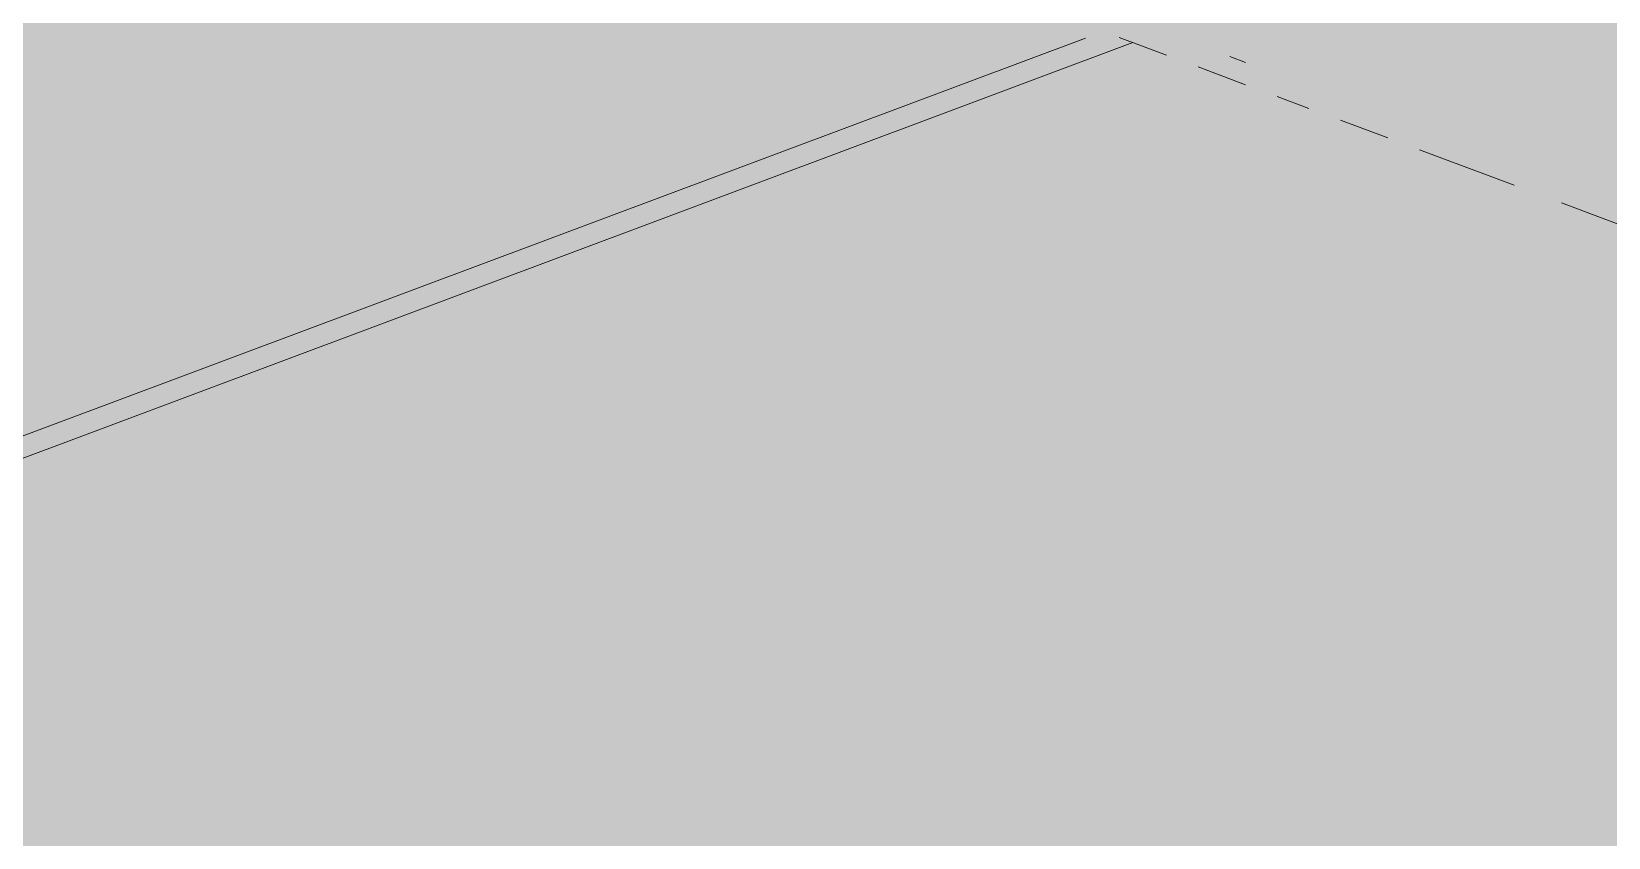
# Paper-space layout '03 3D Building and Roof' of a CAD drawing. Header units: millimetres. Extents: x 5 to 415, y 5 to 292.
# Drawn here: x 172.34 to 178.55, y 101.76 to 104.94 of the extents above; entities that cross this region are included whole.
import ezdxf

# ---------------------------------------------------------------- set-up
doc = ezdxf.new("R2010")
doc.units = ezdxf.units.MM
doc.layers.add('EXISTING', color=7, linetype='Continuous')
doc.layers.add('IMAGES', color=7, linetype='Continuous')

# ---------------------------------------------------------------- blocks, each defined once
blk = doc.blocks.new('SHEET_03')
at = {"layer": 'EXISTING', "color": 250, "lineweight": 9}
for p, q in [((176.8101, 104.8419), (176.6236, 104.9118)), ((168.6904, 101.9872), (176.4901, 104.9091)), ((168.8152, 101.9466), (176.6773, 104.8918)), ((177.121, 104.7254), (176.9345, 104.7953)), ((177.0589, 104.8361), (177.121, 104.8128)), ((177.3697, 104.6322), (177.2454, 104.6788)), ((177.6806, 104.5158), (177.4941, 104.5857)), ((178.1781, 104.3294), (177.805, 104.4692)), ((179.0485, 104.0034), (178.3646, 104.2596))]:
    blk.add_line(p, q, dxfattribs=at)
at = {"layer": 'IMAGES', "color": 7}
for points in [[(172.2658, 104.8), (172.4371, 104.8), (172.2658, 105.1429), (172.4371, 105.1429)], [(172.4371, 104.8), (172.7798, 104.8), (172.4371, 104.9714), (172.7798, 104.9714)], [(172.7798, 104.8), (173.1226, 104.8), (172.7798, 104.9714), (173.1226, 104.9714)], [(173.1226, 104.8), (174.8362, 104.8), (173.1226, 104.9714), (174.8362, 104.9714)], [(174.8362, 104.8), (175.0076, 104.8), (174.8362, 104.9714), (175.0076, 104.9714)], [(175.0076, 104.8), (175.1789, 104.8), (175.0076, 104.9714), (175.1789, 104.9714)], [(175.1789, 104.8), (175.3503, 104.8), (175.1789, 104.9714), (175.3503, 104.9714)], [(175.3503, 104.8), (175.5217, 104.8), (175.3503, 104.9714), (175.5217, 104.9714)], [(175.5217, 104.8), (175.693, 104.8), (175.5217, 104.9714), (175.693, 104.9714)], [(175.693, 104.8), (175.8644, 104.8), (175.693, 104.9714), (175.8644, 104.9714)], [(175.8644, 104.8), (176.0357, 104.8), (175.8644, 104.9714), (176.0357, 104.9714)], [(176.0357, 104.8), (176.2071, 104.8), (176.0357, 104.9714), (176.2071, 104.9714)], [(176.2071, 104.8), (176.3785, 104.8), (176.2071, 104.9714), (176.3785, 104.9714)], [(176.3785, 104.8), (176.5498, 104.8), (176.3785, 104.9714), (176.5498, 104.9714)], [(176.5498, 104.8), (176.7212, 104.8), (176.5498, 104.9714), (176.7212, 104.9714)], [(176.7212, 104.8), (176.8926, 104.8), (176.7212, 104.9714), (176.8926, 104.9714)], [(176.8926, 104.8), (177.2353, 104.8), (176.8926, 104.9714), (177.2353, 104.9714)], [(177.2353, 104.8), (177.9207, 104.8), (177.2353, 104.9714), (177.9207, 104.9714)], [(177.9207, 104.8), (179.463, 104.8), (177.9207, 104.9714), (179.463, 104.9714)], [(172.2658, 104.6286), (172.6085, 104.6286), (172.2658, 104.8), (172.6085, 104.8)], [(172.6085, 104.6286), (174.1508, 104.6286), (172.6085, 104.8), (174.1508, 104.8)], [(174.1508, 104.6286), (174.3221, 104.6286), (174.1508, 104.8), (174.3221, 104.8)], [(174.3221, 104.6286), (174.4935, 104.6286), (174.3221, 104.8), (174.4935, 104.8)], [(174.4935, 104.4571), (174.6648, 104.4571), (174.4935, 104.8), (174.6648, 104.8)], [(174.6648, 104.6286), (174.8362, 104.6286), (174.6648, 104.8), (174.8362, 104.8)], [(174.8362, 104.6286), (175.0076, 104.6286), (174.8362, 104.8), (175.0076, 104.8)], [(175.0076, 104.6286), (175.1789, 104.6286), (175.0076, 104.8), (175.1789, 104.8)], [(175.1789, 104.6286), (175.3503, 104.6286), (175.1789, 104.8), (175.3503, 104.8)], [(175.3503, 104.6286), (175.5217, 104.6286), (175.3503, 104.8), (175.5217, 104.8)], [(175.5217, 104.6286), (175.693, 104.6286), (175.5217, 104.8), (175.693, 104.8)], [(175.693, 104.6286), (175.8644, 104.6286), (175.693, 104.8), (175.8644, 104.8)], [(175.8644, 104.6286), (176.0357, 104.6286), (175.8644, 104.8), (176.0357, 104.8)], [(176.0357, 104.6286), (176.2071, 104.6286), (176.0357, 104.8), (176.2071, 104.8)], [(176.2071, 104.6286), (176.3785, 104.6286), (176.2071, 104.8), (176.3785, 104.8)], [(176.3785, 104.6286), (176.5498, 104.6286), (176.3785, 104.8), (176.5498, 104.8)], [(176.5498, 104.6286), (176.7212, 104.6286), (176.5498, 104.8), (176.7212, 104.8)], [(176.7212, 104.6286), (176.8926, 104.6286), (176.7212, 104.8), (176.8926, 104.8)], [(176.8926, 104.6286), (177.0639, 104.6286), (176.8926, 104.8), (177.0639, 104.8)], [(177.0639, 104.6286), (177.2353, 104.6286), (177.0639, 104.8), (177.2353, 104.8)], [(177.2353, 104.6286), (177.4066, 104.6286), (177.2353, 104.8), (177.4066, 104.8)], [(177.4066, 104.6286), (177.578, 104.6286), (177.4066, 104.8), (177.578, 104.8)], [(177.578, 104.6286), (178.0921, 104.6286), (177.578, 104.8), (178.0921, 104.8)], [(178.0921, 104.4571), (178.2635, 104.4571), (178.0921, 104.8), (178.2635, 104.8)], [(178.2635, 104.6286), (178.4348, 104.6286), (178.2635, 104.8), (178.4348, 104.8)], [(178.4348, 104.6286), (178.6062, 104.6286), (178.4348, 104.8), (178.6062, 104.8)], [(172.0944, 104.4571), (173.808, 104.4571), (172.0944, 104.6286), (173.808, 104.6286)], [(173.808, 104.4571), (173.9794, 104.4571), (173.808, 104.6286), (173.9794, 104.6286)], [(173.9794, 104.4571), (174.1508, 104.4571), (173.9794, 104.6286), (174.1508, 104.6286)], [(174.1508, 104.4571), (174.3221, 104.4571), (174.1508, 104.6286), (174.3221, 104.6286)], [(174.3221, 104.4571), (174.4935, 104.4571), (174.3221, 104.6286), (174.4935, 104.6286)], [(174.6648, 104.4571), (174.8362, 104.4571), (174.6648, 104.6286), (174.8362, 104.6286)], [(174.8362, 104.4571), (175.0076, 104.4571), (174.8362, 104.6286), (175.0076, 104.6286)], [(175.0076, 104.4571), (175.1789, 104.4571), (175.0076, 104.6286), (175.1789, 104.6286)], [(175.1789, 104.4571), (175.3503, 104.4571), (175.1789, 104.6286), (175.3503, 104.6286)], [(175.3503, 104.4571), (175.5217, 104.4571), (175.3503, 104.6286), (175.5217, 104.6286)], [(175.5217, 104.4571), (175.693, 104.4571), (175.5217, 104.6286), (175.693, 104.6286)], [(175.693, 104.4571), (176.0357, 104.4571), (175.693, 104.6286), (176.0357, 104.6286)], [(176.0357, 104.4571), (176.2071, 104.4571), (176.0357, 104.6286), (176.2071, 104.6286)], [(176.2071, 104.4571), (176.3785, 104.4571), (176.2071, 104.6286), (176.3785, 104.6286)], [(176.3785, 104.4571), (176.7212, 104.4571), (176.3785, 104.6286), (176.7212, 104.6286)], [(176.7212, 104.4571), (176.8926, 104.4571), (176.7212, 104.6286), (176.8926, 104.6286)], [(176.8926, 104.4571), (177.2353, 104.4571), (176.8926, 104.6286), (177.2353, 104.6286)], [(177.2353, 104.4571), (177.4066, 104.4571), (177.2353, 104.6286), (177.4066, 104.6286)], [(177.4066, 104.4571), (177.7494, 104.4571), (177.4066, 104.6286), (177.7494, 104.6286)], [(177.7494, 104.4571), (177.9207, 104.4571), (177.7494, 104.6286), (177.9207, 104.6286)], [(177.9207, 104.4571), (178.0921, 104.4571), (177.9207, 104.6286), (178.0921, 104.6286)], [(178.2635, 104.4571), (178.4348, 104.4571), (178.2635, 104.6286), (178.4348, 104.6286)], [(178.4348, 104.4571), (178.6062, 104.4571), (178.4348, 104.6286), (178.6062, 104.6286)], [(171.5803, 104.2857), (173.6367, 104.2857), (171.5803, 104.4571), (173.6367, 104.4571)], [(173.6367, 104.2857), (173.808, 104.2857), (173.6367, 104.4571), (173.808, 104.4571)], [(173.808, 104.2857), (173.9794, 104.2857), (173.808, 104.4571), (173.9794, 104.4571)], [(173.9794, 104.2857), (174.1508, 104.2857), (173.9794, 104.4571), (174.1508, 104.4571)], [(174.1508, 104.2857), (174.3221, 104.2857), (174.1508, 104.4571), (174.3221, 104.4571)], [(174.3221, 104.2857), (174.4935, 104.2857), (174.3221, 104.4571), (174.4935, 104.4571)], [(174.4935, 104.2857), (174.6648, 104.2857), (174.4935, 104.4571), (174.6648, 104.4571)], [(174.6648, 104.2857), (174.8362, 104.2857), (174.6648, 104.4571), (174.8362, 104.4571)], [(174.8362, 104.2857), (175.0076, 104.2857), (174.8362, 104.4571), (175.0076, 104.4571)], [(175.0076, 104.2857), (175.1789, 104.2857), (175.0076, 104.4571), (175.1789, 104.4571)], [(175.1789, 104.2857), (175.5217, 104.2857), (175.1789, 104.4571), (175.5217, 104.4571)], [(175.5217, 104.2857), (175.693, 104.2857), (175.5217, 104.4571), (175.693, 104.4571)], [(175.693, 104.2857), (175.8644, 104.2857), (175.693, 104.4571), (175.8644, 104.4571)], [(175.8644, 104.2857), (176.0357, 104.2857), (175.8644, 104.4571), (176.0357, 104.4571)], [(176.0357, 104.2857), (176.2071, 104.2857), (176.0357, 104.4571), (176.2071, 104.4571)], [(176.2071, 104.2857), (177.2353, 104.2857), (176.2071, 104.4571), (177.2353, 104.4571)], [(177.2353, 104.2857), (177.4066, 104.2857), (177.2353, 104.4571), (177.4066, 104.4571)], [(177.4066, 104.2857), (177.7494, 104.2857), (177.4066, 104.4571), (177.7494, 104.4571)], [(177.7494, 104.2857), (177.9207, 104.2857), (177.7494, 104.4571), (177.9207, 104.4571)], [(177.9207, 104.2857), (178.0921, 104.2857), (177.9207, 104.4571), (178.0921, 104.4571)], [(178.0921, 104.2857), (178.2635, 104.2857), (178.0921, 104.4571), (178.2635, 104.4571)], [(178.2635, 104.2857), (178.4348, 104.2857), (178.2635, 104.4571), (178.4348, 104.4571)], [(178.4348, 104.2857), (178.6062, 104.2857), (178.4348, 104.4571), (178.6062, 104.4571)], [(171.4089, 104.1143), (172.7798, 104.1143), (171.4089, 104.2857), (172.7798, 104.2857)], [(172.7798, 104.1143), (172.9512, 104.1143), (172.7798, 104.2857), (172.9512, 104.2857)], [(172.9512, 104.1143), (173.1226, 104.1143), (172.9512, 104.2857), (173.1226, 104.2857)], [(173.1226, 104.1143), (173.2939, 104.1143), (173.1226, 104.2857), (173.2939, 104.2857)], [(173.2939, 104.1143), (173.6367, 104.1143), (173.2939, 104.2857), (173.6367, 104.2857)], [(173.6367, 104.1143), (173.9794, 104.1143), (173.6367, 104.2857), (173.9794, 104.2857)], [(173.9794, 104.1143), (174.1508, 104.1143), (173.9794, 104.2857), (174.1508, 104.2857)], [(174.1508, 104.1143), (174.3221, 104.1143), (174.1508, 104.2857), (174.3221, 104.2857)], [(174.3221, 104.1143), (174.4935, 104.1143), (174.3221, 104.2857), (174.4935, 104.2857)], [(174.4935, 104.1143), (174.6648, 104.1143), (174.4935, 104.2857), (174.6648, 104.2857)], [(174.6648, 104.1143), (174.8362, 104.1143), (174.6648, 104.2857), (174.8362, 104.2857)], [(174.8362, 104.1143), (175.0076, 104.1143), (174.8362, 104.2857), (175.0076, 104.2857)], [(175.0076, 104.1143), (175.1789, 104.1143), (175.0076, 104.2857), (175.1789, 104.2857)], [(175.1789, 104.1143), (175.3503, 104.1143), (175.1789, 104.2857), (175.3503, 104.2857)], [(175.3503, 104.1143), (175.5217, 104.1143), (175.3503, 104.2857), (175.5217, 104.2857)], [(175.5217, 104.1143), (175.693, 104.1143), (175.5217, 104.2857), (175.693, 104.2857)], [(175.693, 104.1143), (177.7494, 104.1143), (175.693, 104.2857), (177.7494, 104.2857)], [(177.7494, 104.1143), (178.0921, 104.1143), (177.7494, 104.2857), (178.0921, 104.2857)], [(178.0921, 104.1143), (178.2635, 104.1143), (178.0921, 104.2857), (178.2635, 104.2857)], [(178.2635, 104.1143), (178.4348, 104.1143), (178.2635, 104.2857), (178.4348, 104.2857)], [(178.4348, 104.1143), (178.6062, 104.1143), (178.4348, 104.2857), (178.6062, 104.2857)], [(170.7235, 103.9429), (172.7798, 103.9429), (170.7235, 104.1143), (172.7798, 104.1143)], [(172.7798, 103.9429), (172.9512, 103.9429), (172.7798, 104.1143), (172.9512, 104.1143)], [(172.9512, 103.9429), (173.1226, 103.9429), (172.9512, 104.1143), (173.1226, 104.1143)], [(173.1226, 103.9429), (173.6367, 103.9429), (173.1226, 104.1143), (173.6367, 104.1143)], [(173.6367, 103.9429), (173.808, 103.9429), (173.6367, 104.1143), (173.808, 104.1143)], [(173.808, 103.9429), (173.9794, 103.9429), (173.808, 104.1143), (173.9794, 104.1143)], [(173.9794, 103.9429), (174.1508, 103.9429), (173.9794, 104.1143), (174.1508, 104.1143)], [(174.1508, 103.9429), (174.3221, 103.9429), (174.1508, 104.1143), (174.3221, 104.1143)], [(174.3221, 103.9429), (174.4935, 103.9429), (174.3221, 104.1143), (174.4935, 104.1143)], [(174.4935, 103.9429), (174.6648, 103.9429), (174.4935, 104.1143), (174.6648, 104.1143)], [(174.6648, 103.9429), (174.8362, 103.9429), (174.6648, 104.1143), (174.8362, 104.1143)], [(174.8362, 103.9429), (175.0076, 103.9429), (174.8362, 104.1143), (175.0076, 104.1143)], [(175.0076, 103.9429), (175.1789, 103.9429), (175.0076, 104.1143), (175.1789, 104.1143)], [(175.1789, 103.9429), (175.3503, 103.9429), (175.1789, 104.1143), (175.3503, 104.1143)], [(175.3503, 103.9429), (178.0921, 103.9429), (175.3503, 104.1143), (178.0921, 104.1143)], [(178.0921, 103.9429), (178.2635, 103.9429), (178.0921, 104.1143), (178.2635, 104.1143)], [(178.2635, 103.9429), (178.4348, 103.9429), (178.2635, 104.1143), (178.4348, 104.1143)], [(178.4348, 103.9429), (178.6062, 103.9429), (178.4348, 104.1143), (178.6062, 104.1143)], [(172.2658, 103.6), (172.4371, 103.6), (172.2658, 103.9429), (172.4371, 103.9429)], [(172.4371, 103.7714), (172.6085, 103.7714), (172.4371, 103.9429), (172.6085, 103.9429)], [(172.6085, 103.7714), (172.7798, 103.7714), (172.6085, 103.9429), (172.7798, 103.9429)], [(172.7798, 103.7714), (172.9512, 103.7714), (172.7798, 103.9429), (172.9512, 103.9429)], [(172.9512, 103.6), (173.1226, 103.6), (172.9512, 103.9429), (173.1226, 103.9429)], [(173.1226, 103.7714), (173.2939, 103.7714), (173.1226, 103.9429), (173.2939, 103.9429)], [(173.2939, 103.7714), (173.4653, 103.7714), (173.2939, 103.9429), (173.4653, 103.9429)], [(173.4653, 103.7714), (173.6367, 103.7714), (173.4653, 103.9429), (173.6367, 103.9429)], [(173.6367, 103.7714), (173.808, 103.7714), (173.6367, 103.9429), (173.808, 103.9429)], [(173.808, 103.7714), (174.1508, 103.7714), (173.808, 103.9429), (174.1508, 103.9429)], [(174.1508, 103.7714), (174.4935, 103.7714), (174.1508, 103.9429), (174.4935, 103.9429)], [(174.4935, 103.7714), (174.6648, 103.7714), (174.4935, 103.9429), (174.6648, 103.9429)], [(174.6648, 103.7714), (174.8362, 103.7714), (174.6648, 103.9429), (174.8362, 103.9429)], [(174.8362, 103.7714), (178.6062, 103.7714), (174.8362, 103.9429), (178.6062, 103.9429)], [(172.4371, 103.6), (172.6085, 103.6), (172.4371, 103.7714), (172.6085, 103.7714)], [(172.6085, 103.6), (172.7798, 103.6), (172.6085, 103.7714), (172.7798, 103.7714)], [(172.7798, 103.6), (172.9512, 103.6), (172.7798, 103.7714), (172.9512, 103.7714)], [(173.1226, 103.6), (173.2939, 103.6), (173.1226, 103.7714), (173.2939, 103.7714)], [(173.2939, 103.6), (173.4653, 103.6), (173.2939, 103.7714), (173.4653, 103.7714)], [(173.4653, 103.6), (173.6367, 103.6), (173.4653, 103.7714), (173.6367, 103.7714)], [(173.6367, 103.6), (173.808, 103.6), (173.6367, 103.7714), (173.808, 103.7714)], [(173.808, 103.6), (173.9794, 103.6), (173.808, 103.7714), (173.9794, 103.7714)], [(173.9794, 103.6), (174.1508, 103.6), (173.9794, 103.7714), (174.1508, 103.7714)], [(174.1508, 103.6), (174.3221, 103.6), (174.1508, 103.7714), (174.3221, 103.7714)], [(174.3221, 103.6), (174.4935, 103.6), (174.3221, 103.7714), (174.4935, 103.7714)], [(174.4935, 103.6), (179.1203, 103.6), (174.4935, 103.7714), (179.1203, 103.7714)], [(172.2658, 103.4286), (172.4371, 103.4286), (172.2658, 103.6), (172.4371, 103.6)], [(172.4371, 103.4286), (172.6085, 103.4286), (172.4371, 103.6), (172.6085, 103.6)], [(172.6085, 103.4286), (172.7798, 103.4286), (172.6085, 103.6), (172.7798, 103.6)], [(172.7798, 103.4286), (172.9512, 103.4286), (172.7798, 103.6), (172.9512, 103.6)], [(172.9512, 103.4286), (173.1226, 103.4286), (172.9512, 103.6), (173.1226, 103.6)], [(173.1226, 103.4286), (173.4653, 103.4286), (173.1226, 103.6), (173.4653, 103.6)], [(173.4653, 103.4286), (173.6367, 103.4286), (173.4653, 103.6), (173.6367, 103.6)], [(173.6367, 103.4286), (173.808, 103.4286), (173.6367, 103.6), (173.808, 103.6)], [(173.808, 103.4286), (173.9794, 103.4286), (173.808, 103.6), (173.9794, 103.6)], [(173.9794, 103.4286), (179.463, 103.4286), (173.9794, 103.6), (179.463, 103.6)], [(172.2658, 103.2571), (172.4371, 103.2571), (172.2658, 103.4286), (172.4371, 103.4286)], [(172.4371, 103.2571), (172.6085, 103.2571), (172.4371, 103.4286), (172.6085, 103.4286)], [(172.6085, 103.2571), (172.7798, 103.2571), (172.6085, 103.4286), (172.7798, 103.4286)], [(172.7798, 103.2571), (172.9512, 103.2571), (172.7798, 103.4286), (172.9512, 103.4286)], [(172.9512, 103.2571), (173.1226, 103.2571), (172.9512, 103.4286), (173.1226, 103.4286)], [(173.1226, 103.2571), (173.2939, 103.2571), (173.1226, 103.4286), (173.2939, 103.4286)], [(173.2939, 103.2571), (173.4653, 103.2571), (173.2939, 103.4286), (173.4653, 103.4286)], [(173.4653, 103.2571), (180.4912, 103.2571), (173.4653, 103.4286), (180.4912, 103.4286)], [(172.2658, 103.0857), (172.4371, 103.0857), (172.2658, 103.2571), (172.4371, 103.2571)], [(172.4371, 103.0857), (172.6085, 103.0857), (172.4371, 103.2571), (172.6085, 103.2571)], [(172.6085, 103.0857), (172.9512, 103.0857), (172.6085, 103.2571), (172.9512, 103.2571)], [(172.9512, 103.0857), (173.1226, 103.0857), (172.9512, 103.2571), (173.1226, 103.2571)], [(173.1226, 103.0857), (180.3198, 103.0857), (173.1226, 103.2571), (180.3198, 103.2571)], [(172.2658, 102.9143), (172.4371, 102.9143), (172.2658, 103.0857), (172.4371, 103.0857)], [(172.4371, 102.9143), (172.6085, 102.9143), (172.4371, 103.0857), (172.6085, 103.0857)], [(172.6085, 102.9143), (181.1766, 102.9143), (172.6085, 103.0857), (181.1766, 103.0857)], [(172.0944, 102.7429), (181.348, 102.7429), (172.0944, 102.9143), (181.348, 102.9143)], [(171.7517, 102.5714), (181.6907, 102.5714), (171.7517, 102.7429), (181.6907, 102.7429)], [(171.2376, 102.4), (181.8621, 102.4), (171.2376, 102.5714), (181.8621, 102.5714)], [(170.8949, 102.2286), (181.348, 102.2286), (170.8949, 102.4), (181.348, 102.4)], [(170.3808, 102.0571), (180.8339, 102.0571), (170.3808, 102.2286), (180.8339, 102.2286)], [(169.5239, 101.8857), (180.6625, 101.8857), (169.5239, 102.0571), (180.6625, 102.0571)], [(170.038, 101.7143), (179.9771, 101.7143), (170.038, 101.8857), (179.9771, 101.8857)]]:
    blk.add_solid(points, dxfattribs=at)

psp = doc.layouts.new('03 3D Building and Roof')

# ---------------------------------------------------------------- block references
psp.add_blockref('SHEET_03', (0, 0))

doc.saveas('drawing.dxf')
